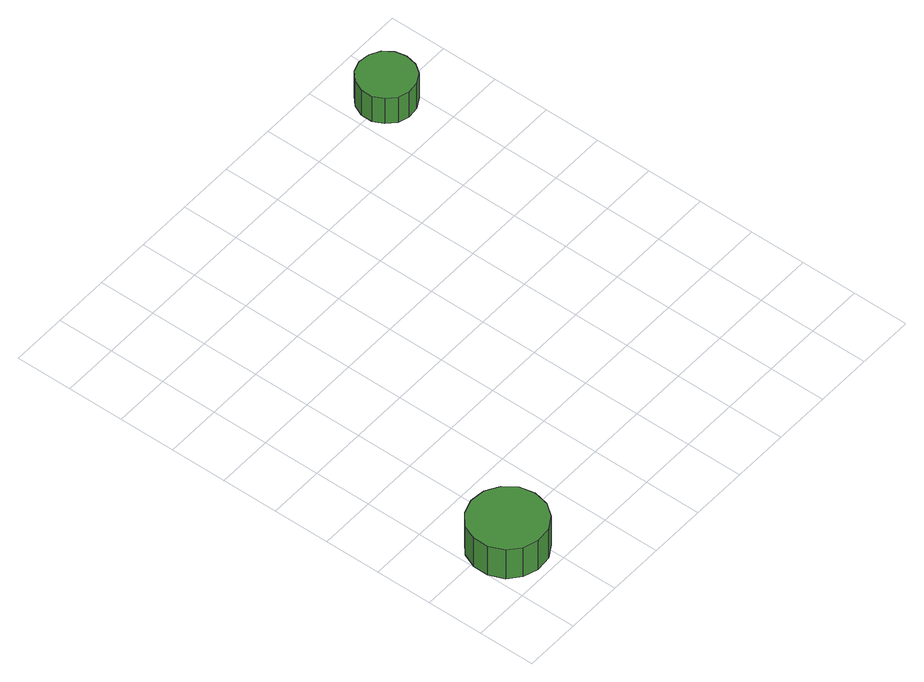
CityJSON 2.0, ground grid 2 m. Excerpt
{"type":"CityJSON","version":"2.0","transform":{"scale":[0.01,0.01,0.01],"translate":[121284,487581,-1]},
"CityObjects":{
"tree1":{"type":"SolitaryVegetationObject","attributes":{"function":"something"},"geometry":[{"type":"MultiSurface","lod":"1","boundaries":[[[0,1,2,3,4,5,6,7,8,9,10,11,12,13,14]],[[15,16,17,18,19,20,21,22,23,24,25,26,27,28,29]],[[0,29,28,1]],[[1,28,27,2]],[[2,27,26,3]],[[3,26,25,4]],[[4,25,24,5]],[[5,24,23,6]],[[6,23,22,7]],[[7,22,21,8]],[[8,21,20,9]],[[9,20,19,10]],[[10,19,18,11]],[[11,18,17,12]],[[12,17,16,13]],[[13,16,15,14]],[[14,15,29,0]]]}]},
"tree2":{"type":"SolitaryVegetationObject","attributes":{"function":"something"},"geometry":[{"type":"MultiSurface","lod":"1","boundaries":[[[30,31,32,33,34,35,36,37,38,39,40,41,42,43,44]],[[45,46,47,48,49,50,51,52,53,54,55,56,57,58,59]],[[30,59,58,31]],[[31,58,57,32]],[[32,57,56,33]],[[33,56,55,34]],[[34,55,54,35]],[[35,54,53,36]],[[36,53,52,37]],[[37,52,51,38]],[[38,51,50,39]],[[39,50,49,40]],[[40,49,48,41]],[[41,48,47,42]],[[42,47,46,43]],[[43,46,45,44]],[[44,45,59,30]]]}]}
},
"vertices":[
[262,161,189],[251,215,189],[218,259,189],[171,287,189],[116,293,189],[64,276,189],[23,239,189],[1,189,189],[1,134,189],[23,83,189],[64,47,189],[116,30,189],[171,35,189],[218,63,189],[251,107,189],[251,107,61],[218,63,61],[171,35,61],[116,30,61],[64,47,61],[23,83,61],[1,134,61],[1,189,61],[23,239,61],[64,276,61],[116,293,61],[171,287,61],[218,259,61],[251,215,61],[262,161,61],
[1423,1600,178],[1415,1640,178],[1391,1673,178],[1355,1693,178],[1314,1698,178],[1275,1685,178],[1245,1657,178],[1228,1620,178],[1228,1579,178],[1245,1542,178],[1275,1514,178],[1314,1502,178],[1355,1506,178],[1391,1526,178],[1415,1559,178],[1415,1559,66],[1391,1526,66],[1355,1506,66],[1314,1502,66],[1275,1514,66],[1245,1542,66],[1228,1579,66],[1228,1620,66],[1245,1657,66],[1275,1685,66],[1314,1698,66],[1355,1693,66],[1391,1673,66],[1415,1640,66],[1423,1600,66]
]}
